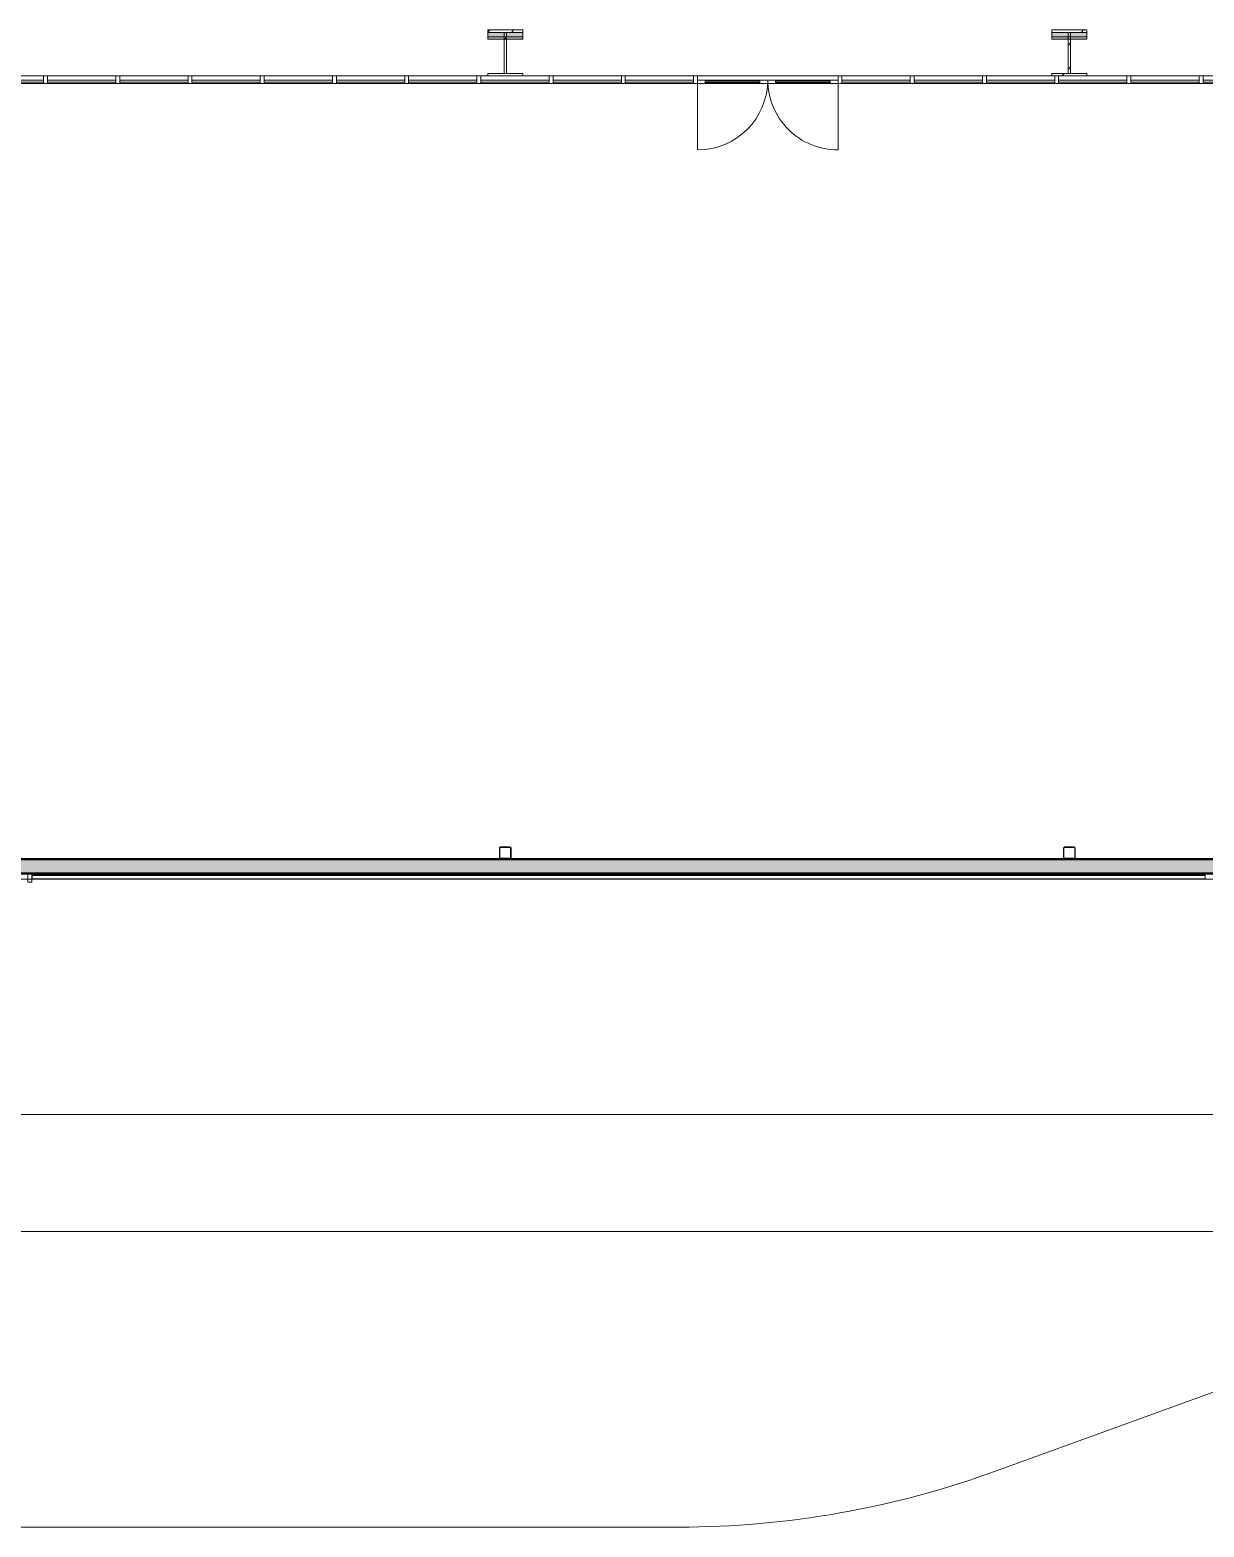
# Model space of a CAD drawing. Header units: inches. Extents: x 20541 to 27285, y -26063 to -19045.
# Drawn here: x 22842 to 23443, y -23103 to -22337 of the extents above; entities that cross this region are included whole.
import ezdxf

# ---------------------------------------------------------------- set-up
doc = ezdxf.new("R2010")
doc.units = ezdxf.units.IN
doc.header["$MEASUREMENT"] = 0
for name, color, linetype, lineweight in [('A-DOOR', 31, 'Continuous', 9), ('A-GLAZ-CURT', 52, 'Continuous', 9), ('A-GLAZ-CWMG', 51, 'Continuous', 9), ('A-WALL', 113, 'Continuous', 9), ('C-TOPO', 7, 'Continuous', 9), ('Conc', 7, 'Continuous', 9), ('EOP-PR', 4, 'Continuous', 9), ('S-BEAM', 12, 'Continuous', 9), ('S-COLS', 52, 'Continuous', 9)]:
    doc.layers.add(name, color=color, linetype=linetype, lineweight=lineweight)
pattern_1 = [(45, (0, 0), (-25.342707, 25.342707), []), (45, (0, 38.4), (-25.342707, 25.342707), [])]

# ---------------------------------------------------------------- blocks, each defined once
blk = doc.blocks.new('HSS-Hollow Structural Section-Column - HSS6X6X1_4-556719-Site Plan - Phase 1')
at = {"layer": 'S-COLS', "lineweight": 15}
for p, q in [((-3, 2.534), (-3, -2.534)), ((-2.767, -2.534), (-2.767, 2.534)), ((2.534, 3), (-2.534, 3)), ((-2.534, 2.767), (2.534, 2.767)), ((2.767, 2.534), (2.767, -2.534)), ((3, -2.534), (3, 2.534)), ((2.534, -2.767), (-2.534, -2.767)), ((-2.534, -3), (2.534, -3))]:
    blk.add_line(p, q, dxfattribs=at)
for centre, radius, start, end in [((-2.534, 2.534), 0.466, 90, 180), ((-2.534, 2.534), 0.233, 90, 180), ((2.534, 2.534), 0.466, 360, 90), ((2.534, 2.534), 0.233, 0, 90), ((-2.534, -2.534), 0.466, 180, 270), ((-2.534, -2.534), 0.233, 180, 270), ((2.534, -2.534), 0.466, 270, 360), ((2.534, -2.534), 0.233, 270, 360)]:
    blk.add_arc(centre, radius, start, end, dxfattribs=at)
blk = doc.blocks.new('HSS-Hollow Structural Section-Column - HSS6X6X1_4-V1-Site Plan - Phase 1')
at = {"layer": 'S-COLS'}
h = blk.add_hatch(dxfattribs=at)
h.set_pattern_fill('FP_2', color=256, style=0, pattern_type=2)
h.set_pattern_definition([(225, (23374.39, -22758.053), (25.342707, -25.342707), []), (225, (23374.39, -22796.453), (25.342707, -25.342707), [])])
edge = h.paths.add_edge_path(flags=0)
edge.add_line((2.534, 2.767), (-2.534, 2.767))
edge.add_arc((-2.534, 2.534), 0.233, 90, 180)
edge.add_line((-2.767, 2.534), (-2.767, -2.534))
edge.add_arc((-2.534, -2.534), 0.233, 180, 270)
edge.add_line((-2.534, -2.767), (2.534, -2.767))
edge.add_arc((2.534, -2.534), 0.233, 270, 360)
edge.add_line((2.767, -2.534), (2.767, 2.534))
edge.add_arc((2.534, 2.534), 0.233, 0, 90)
edge = h.paths.add_edge_path(flags=0)
edge.add_arc((2.534, 2.534), 0.466, 0, 90, ccw=False)
edge.add_line((3, 2.534), (3, -2.534))
edge.add_arc((2.534, -2.534), 0.466, 270, 360, ccw=False)
edge.add_line((2.534, -3), (-2.534, -3))
edge.add_arc((-2.534, -2.534), 0.466, 180, 270, ccw=False)
edge.add_line((-3, -2.534), (-3, 2.534))
edge.add_arc((-2.534, 2.534), 0.466, 90, 180, ccw=False)
edge.add_line((-2.534, 3), (2.534, 3))
at = {"layer": 'S-COLS', "lineweight": 15}
for p, q in [((-3, 2.534), (-3, -2.534)), ((-2.767, -2.534), (-2.767, 2.534)), ((2.534, 3), (-2.534, 3)), ((-2.534, 2.767), (2.534, 2.767)), ((2.767, 2.534), (2.767, -2.534)), ((3, -2.534), (3, 2.534)), ((2.534, -2.767), (-2.534, -2.767)), ((-2.534, -3), (2.534, -3))]:
    blk.add_line(p, q, dxfattribs=at)
for centre, radius, start, end in [((-2.534, 2.534), 0.466, 90, 180), ((-2.534, 2.534), 0.233, 90, 180), ((2.534, 2.534), 0.466, 360, 90), ((2.534, 2.534), 0.233, 0, 90), ((-2.534, -2.534), 0.466, 180, 270), ((-2.534, -2.534), 0.233, 180, 270), ((2.534, -2.534), 0.466, 270, 360), ((2.534, -2.534), 0.233, 270, 360)]:
    blk.add_arc(centre, radius, start, end, dxfattribs=at)
blk = doc.blocks.new('Girt_C - 8_D-730846-Site Plan - Phase 1')
at = {"layer": 'S-BEAM'}
for points in [[(24526.39, -22761.24), (22074.52, -22761.24), (22074.52, -22761.05), (24526.39, -22761.05)], [(24526.39, -22761.16), (22074.52, -22761.16), (22074.52, -22761.24), (24526.39, -22761.24)], [(24526.39, -22761.7), (22074.52, -22761.7), (22074.52, -22761.16), (24526.39, -22761.16)], [(24526.39, -22768.87), (22074.52, -22768.87), (22074.52, -22761.24), (24526.39, -22761.24)], [(24526.39, -22768.94), (22074.52, -22768.94), (22074.52, -22768.41), (24526.39, -22768.41)], [(24526.39, -22769.05), (22074.52, -22769.05), (22074.52, -22768.87), (24526.39, -22768.87)], [(24526.39, -22768.87), (22074.52, -22768.87), (22074.52, -22768.94), (24526.39, -22768.94)]]:
    blk.add_hatch(color=256, dxfattribs=at).paths.add_polyline_path(points, flags=0)
for p, q in [((24526.39, -22761.05), (22074.52, -22761.05)), ((22074.52, -22761.16), (24526.39, -22761.16)), ((22074.52, -22761.16), (24526.39, -22761.16)), ((22074.52, -22761.63), (24526.39, -22761.63)), ((22074.52, -22761.7), (24526.39, -22761.7)), ((22074.52, -22768.41), (24526.39, -22768.41)), ((22074.52, -22768.48), (24526.39, -22768.48)), ((22074.52, -22768.94), (24526.39, -22768.94)), ((22074.52, -22768.94), (24526.39, -22768.94)), ((22074.52, -22769.05), (24526.39, -22769.05))]:
    blk.add_line(p, q, dxfattribs=at)
blk = doc.blocks.new('System Panel - Glazed-674065-Site Plan - Phase 1')
at = {"layer": 'A-GLAZ-CURT'}
for p, q in [((17.5, 1.25), (-17.5, 1.25)), ((-17.5, 1.25), (-17.5, 0.25)), ((-17.5, 0.25), (-17.5, 1.25)), ((-17.5, 1.25), (-17.5, 1.25)), ((17.5, 1.25), (-17.5, 1.25)), ((-17.5, 0.25), (17.5, 0.25)), ((-17.5, 0.25), (17.5, 0.25)), ((-17.5, 0.25), (-17.5, 0.25)), ((17.5, 0.25), (17.5, 1.25)), ((17.5, 1.25), (17.5, 0.25)), ((17.5, 1.25), (17.5, 1.25)), ((17.5, 0.25), (17.5, 0.25))]:
    blk.add_line(p, q, dxfattribs=at)
blk = doc.blocks.new('Door_Single_Storefront - one-674067-Site Plan - Phase 1')
at = {"layer": 'A-DOOR'}
for p, q in [((-18, 36), (-18, 0)), ((-14, 2), (-18, 2)), ((-18, 2), (-18, 0.25)), ((-18, 2), (-18, 0.25)), ((18, 2), (-18, 2)), ((-18, 2), (-18, 2)), ((-18, 0.25), (-14, 0.25)), ((-18, 0.25), (-18, 0.25)), ((-18, 0.25), (18, 0.25)), ((-14, 0.25), (-14, 2)), ((-14, 2), (-14, 0.25)), ((-14, 2), (-14, 2)), ((-14, 2), (14, 2)), ((14, 1.5), (-14, 1.5)), ((-14, 1.5), (-14, 0.75)), ((-14, 1.5), (-14, 0.75)), ((14, 1.5), (-14, 1.5)), ((-14, 1.5), (-14, 1.5)), ((-14, 0.75), (14, 0.75)), ((-14, 0.75), (-14, 0.75)), ((-14, 0.75), (14, 0.75)), ((14, 0.25), (-14, 0.25)), ((-14, 0.25), (-14, 0.25)), ((18, 2), (14, 2)), ((14, 2), (14, 0.25)), ((14, 0.25), (14, 2)), ((14, 2), (14, 2)), ((14, 0.75), (14, 1.5)), ((14, 1.5), (14, 0.75)), ((14, 1.5), (14, 1.5)), ((14, 0.75), (14, 0.75)), ((14, 0.25), (18, 0.25)), ((14, 0.25), (14, 0.25)), ((18, 0.25), (18, 2)), ((18, 2), (18, 0.25)), ((18, 2), (18, 2)), ((18, 0.25), (18, 0.25))]:
    blk.add_line(p, q, dxfattribs=at)
blk.add_arc((-18, 0), 36, 360, 90, dxfattribs=at)
blk = doc.blocks.new('Door_Single_Storefront - one-674066-Site Plan - Phase 1')
at = {"layer": 'A-DOOR'}
for p, q in [((-18, -36), (-18, 0)), ((-18, -2), (-18, -0.25)), ((-18, -0.25), (-14, -0.25)), ((-18, -0.25), (18, -0.25)), ((-18, -0.25), (-18, -0.25)), ((-18, -2), (-18, -0.25)), ((-14, -2), (-18, -2)), ((-18, -2), (-18, -2)), ((18, -2), (-18, -2)), ((-14, -0.25), (-14, -2)), ((-14, -0.25), (-14, -0.25)), ((14, -0.25), (-14, -0.25)), ((-14, -2), (-14, -0.25)), ((-14, -1.5), (-14, -0.75)), ((-14, -0.75), (14, -0.75)), ((-14, -0.75), (14, -0.75)), ((-14, -0.75), (-14, -0.75)), ((-14, -1.5), (-14, -0.75)), ((14, -1.5), (-14, -1.5)), ((-14, -1.5), (-14, -1.5)), ((14, -1.5), (-14, -1.5)), ((-14, -2), (14, -2)), ((-14, -2), (-14, -2)), ((14, -2), (14, -0.25)), ((14, -0.25), (18, -0.25)), ((14, -0.25), (14, -0.25)), ((14, -0.25), (14, -2)), ((14, -0.75), (14, -1.5)), ((14, -0.75), (14, -0.75)), ((14, -1.5), (14, -0.75)), ((14, -1.5), (14, -1.5)), ((18, -2), (14, -2)), ((14, -2), (14, -2)), ((18, -0.25), (18, -2)), ((18, -0.25), (18, -0.25)), ((18, -2), (18, -0.25)), ((18, -2), (18, -2))]:
    blk.add_line(p, q, dxfattribs=at)
blk.add_arc((-18, 0), 36, 270, 0, dxfattribs=at)
blk = doc.blocks.new('System Panel - Glazed-734514-Site Plan - Phase 1')
at = {"layer": 'A-GLAZ-CURT'}
for p, q in [((17.5, 1.25), (-17.5, 1.25)), ((-17.5, 1.25), (-17.5, 0.25)), ((-17.5, 0.25), (-17.5, 1.25)), ((-17.5, 1.25), (-17.5, 1.25)), ((17.5, 1.25), (-17.5, 1.25)), ((-17.5, 0.25), (17.5, 0.25)), ((-17.5, 0.25), (17.5, 0.25)), ((-17.5, 0.25), (-17.5, 0.25)), ((17.5, 0.25), (17.5, 1.25)), ((17.5, 1.25), (17.5, 0.25)), ((17.5, 1.25), (17.5, 1.25)), ((17.5, 0.25), (17.5, 0.25))]:
    blk.add_line(p, q, dxfattribs=at)
blk = doc.blocks.new('Rectangular Mullion - Rectangular Mullion 1-674074-Site Plan - Phase 1')
at = {"layer": 'A-GLAZ-CWMG'}
for p, q in [((24588.89, -22360.05), (24551.89, -22360.05)), ((24551.89, -22360.05), (24588.89, -22360.05)), ((24551.89, -22364.05), (24588.89, -22364.05)), ((24551.89, -22364.05), (24588.89, -22364.05))]:
    blk.add_line(p, q, dxfattribs=at)
blk = doc.blocks.new('Rectangular Mullion - Rectangular Mullion 1-674075-Site Plan - Phase 1')
at = {"layer": 'A-GLAZ-CWMG'}
for p, q in [((24440.89, -22360.05), (24403.89, -22360.05)), ((24403.89, -22360.05), (24440.89, -22360.05)), ((24403.89, -22364.05), (24440.89, -22364.05)), ((24403.89, -22364.05), (24440.89, -22364.05))]:
    blk.add_line(p, q, dxfattribs=at)
blk = doc.blocks.new('Rectangular Mullion - Rectangular Mullion 1-674076-Site Plan - Phase 1')
at = {"layer": 'A-GLAZ-CWMG'}
for p, q in [((24403.89, -22360.05), (24366.89, -22360.05)), ((24366.89, -22360.05), (24403.89, -22360.05)), ((24366.89, -22364.05), (24403.89, -22364.05)), ((24366.89, -22364.05), (24403.89, -22364.05))]:
    blk.add_line(p, q, dxfattribs=at)
blk = doc.blocks.new('Rectangular Mullion - Rectangular Mullion 1-674079-Site Plan - Phase 1')
at = {"layer": 'A-GLAZ-CWMG', "lineweight": 13}
for p, q in [((-1, 2), (1, 2)), ((-1, -2), (-1, 2)), ((1, 2), (1, -2)), ((1, -2), (-1, -2))]:
    blk.add_line(p, q, dxfattribs=at)
at = {"layer": 'A-GLAZ-CWMG'}
for p, q in [((-1, 2), (-1, 2)), ((1, 2), (1, 2)), ((-1, -2), (-1, -2)), ((1, -2), (1, -2))]:
    blk.add_line(p, q, dxfattribs=at)
blk = doc.blocks.new('Rectangular Mullion - Rectangular Mullion 1-601744-Site Plan - Phase 1')
at = {"layer": 'A-GLAZ-CWMG'}
for p, q in [((22061.39, -22772.05), (22061.39, -22773.05)), ((22061.39, -22772.05), (22061.39, -22773.05)), ((22065.39, -22773.05), (22061.39, -22773.05)), ((22061.39, -22773.05), (22061.39, -22773.05)), ((22061.39, -22773.05), (22065.39, -22773.05)), ((22065.39, -22773.05), (22065.39, -22772.05)), ((22065.39, -22772.05), (22065.39, -22773.05)), ((22065.39, -22773.05), (22065.39, -22773.05))]:
    blk.add_line(p, q, dxfattribs=at)
blk = doc.blocks.new('Rectangular Mullion - Rectangular Mullion 1-592303-Site Plan - Phase 1')
at = {"layer": 'A-GLAZ-CWMG', "lineweight": 13}
for p, q in [((-1, 2), (1, 2)), ((-1, -2), (-1, 2)), ((1, 2), (1, -2)), ((1, -2), (-1, -2))]:
    blk.add_line(p, q, dxfattribs=at)
at = {"layer": 'A-GLAZ-CWMG'}
for p, q in [((-1, 2), (-1, 2)), ((1, 2), (1, 2)), ((-1, -2), (-1, -2)), ((1, -2), (1, -2))]:
    blk.add_line(p, q, dxfattribs=at)
blk = doc.blocks.new('Basic Wall _ arcoPlus - 547 - ___-688720-Site Plan - Phase 1')
at = {"layer": 'A-WALL'}
for p, q in [((22842.89, -22769.4), (22842.89, -22771.53)), ((22842.89, -22769.76), (22842.89, -22769.4)), ((22842.89, -22769.4), (22842.89, -22769.4)), ((23443.89, -22769.4), (22842.89, -22769.4)), ((22842.89, -22769.4), (23443.89, -22769.4)), ((22842.89, -22769.77), (22842.89, -22769.46)), ((22842.89, -22769.46), (22842.89, -22769.46)), ((22842.89, -22769.46), (22842.89, -22769.69)), ((22842.89, -22769.46), (23443.89, -22769.46)), ((22842.89, -22769.46), (23443.89, -22769.46)), ((23443.89, -22769.4), (23443.89, -22769.4)), ((23443.89, -22769.4), (23443.89, -22769.76)), ((23443.89, -22771.53), (23443.89, -22769.4)), ((23443.89, -22769.69), (23443.89, -22769.46)), ((23443.89, -22769.46), (23443.89, -22769.46)), ((23443.89, -22769.46), (23443.89, -22769.77)), ((22842.89, -22769.69), (22842.89, -22769.69)), ((22842.89, -22769.69), (22842.89, -22769.76)), ((22842.89, -22769.69), (23443.89, -22769.69)), ((22842.89, -22769.69), (23443.89, -22769.69)), ((22842.89, -22769.76), (22842.89, -22769.76)), ((22842.89, -22769.76), (23443.89, -22769.76)), ((22842.89, -22769.76), (23443.89, -22769.76)), ((22842.89, -22771.34), (22842.89, -22769.77)), ((22842.89, -22771.47), (22842.89, -22771.34)), ((22842.89, -22771.53), (22842.89, -22771.4)), ((22842.89, -22771.4), (22842.89, -22771.4)), ((22842.89, -22771.4), (22842.89, -22771.47)), ((22842.89, -22771.4), (23443.89, -22771.4)), ((22842.89, -22771.4), (23443.89, -22771.4)), ((22842.89, -22771.47), (22842.89, -22771.47)), ((22842.89, -22771.47), (23443.89, -22771.47)), ((22842.89, -22771.47), (23443.89, -22771.47)), ((22842.89, -22771.53), (22842.89, -22771.53)), ((22842.89, -22771.53), (23443.89, -22771.53)), ((22842.89, -22771.53), (23443.89, -22771.53)), ((23443.89, -22769.76), (23443.89, -22769.69)), ((23443.89, -22769.69), (23443.89, -22769.69)), ((23443.89, -22769.76), (23443.89, -22769.76)), ((23443.89, -22769.77), (23443.89, -22771.34)), ((23443.89, -22771.34), (23443.89, -22771.47)), ((23443.89, -22771.47), (23443.89, -22771.4)), ((23443.89, -22771.4), (23443.89, -22771.4)), ((23443.89, -22771.4), (23443.89, -22771.53)), ((23443.89, -22771.47), (23443.89, -22771.47)), ((23443.89, -22771.53), (23443.89, -22771.53))]:
    blk.add_line(p, q, dxfattribs=at)
blk = doc.blocks.new('Rectangular Mullion - Rectangular Mullion 1-594432-Site Plan - Phase 1')
at = {"layer": 'A-GLAZ-CWMG', "lineweight": 13}
for p, q in [((0, 2), (-2, 2)), ((-2, 2), (-2, -2)), ((0, -2), (0, 2)), ((-2, -2), (0, -2))]:
    blk.add_line(p, q, dxfattribs=at)
at = {"layer": 'A-GLAZ-CWMG'}
for p, q in [((-2, 2), (-2, 2)), ((0, 2), (0, 2)), ((-2, -2), (-2, -2)), ((0, -2), (0, -2))]:
    blk.add_line(p, q, dxfattribs=at)

msp = doc.modelspace()

# ---------------------------------------------------------------- hatches: boundary and pattern name
at = {"layer": 'S-COLS'}
h = msp.add_hatch(dxfattribs=at)
h.set_pattern_fill('FP_1', color=256, style=0, pattern_type=2)
h.set_pattern_definition(pattern_1)
h.paths.add_polyline_path([(23094.39, -22337.8), (23076.39, -22337.8), (23076.39, -22336.55), (23094.39, -22336.55)], flags=0)
for points in [[(23094.39, -22341.31), (23076.39, -22341.31), (23076.39, -22337.8), (23094.39, -22337.8)], [(23383.39, -22341.31), (23365.39, -22341.31), (23365.39, -22337.8), (23383.39, -22337.8)]]:
    msp.add_hatch(color=256, dxfattribs=at).paths.add_polyline_path(points, flags=0)
h = msp.add_hatch(dxfattribs=at)
h.set_pattern_fill('FP_1', color=256, style=0, pattern_type=2)
h.set_pattern_definition(pattern_1)
h.paths.add_polyline_path([(23086.02, -22358.8), (23084.77, -22358.8), (23084.77, -22337.8), (23086.02, -22337.8)], flags=0)
h = msp.add_hatch(dxfattribs=at)
h.set_pattern_fill('FP_1', color=256, style=0, pattern_type=2)
h.set_pattern_definition(pattern_1)
h.paths.add_polyline_path([(23383.39, -22337.8), (23365.39, -22337.8), (23365.39, -22336.55), (23383.39, -22336.55)], flags=0)
h = msp.add_hatch(dxfattribs=at)
h.set_pattern_fill('FP_1', color=256, style=0, pattern_type=2)
h.set_pattern_definition(pattern_1)
h.paths.add_polyline_path([(23375.02, -22358.8), (23373.77, -22358.8), (23373.77, -22337.8), (23375.02, -22337.8)], flags=0)
h = msp.add_hatch(dxfattribs=at)
h.set_pattern_fill('FP_1', color=256, style=0, pattern_type=2)
h.set_pattern_definition(pattern_1)
h.paths.add_polyline_path([(23365.39, -22358.8), (23383.39, -22358.8), (23383.39, -22360.05), (23365.39, -22360.05)], flags=0)

# ---------------------------------------------------------------- linework, layer by layer
at = {"layer": 'A-WALL', "lineweight": 25}
for p, q in [((23443.89, -22769.77), (22842.89, -22769.77)), ((22842.89, -22769.77), (22842.89, -22771.34)), ((22842.89, -22771.34), (23443.89, -22771.34))]:
    msp.add_line(p, q, dxfattribs=at)
at = {"layer": 'C-TOPO'}
msp.add_line((22062.85, -22771.59), (23481.19, -22771.59), dxfattribs=at)
at = {"layer": 'Conc'}
for p, q in [((22129.89, -22892.07), (24077.64, -22892.07)), ((26277.87, -22952.07), (21906.11, -22952.07))]:
    msp.add_line(p, q, dxfattribs=at)
at = {"layer": 'EOP-PR'}
for p, q in [((23336.56, -23074.87), (23609.92, -22975.38)), ((21870.11, -23103.46), (23174.44, -23103.46))]:
    msp.add_line(p, q, dxfattribs=at)
msp.add_arc((23174.44, -22629.46), 474, 270, 290, dxfattribs=at)
at = {"layer": 'S-COLS', "lineweight": 15}
for p, q in [((23094.39, -22336.55), (23076.39, -22336.55)), ((23076.39, -22336.55), (23076.39, -22337.8)), ((23076.39, -22337.8), (23094.39, -22337.8)), ((23086.02, -22337.8), (23084.77, -22337.8)), ((23084.77, -22337.8), (23084.77, -22358.8)), ((23086.02, -22358.8), (23086.02, -22337.8)), ((23094.39, -22337.8), (23094.39, -22336.55)), ((23383.39, -22336.55), (23365.39, -22336.55)), ((23365.39, -22336.55), (23365.39, -22337.8)), ((23365.39, -22337.8), (23383.39, -22337.8)), ((23375.02, -22337.8), (23373.77, -22337.8)), ((23373.77, -22337.8), (23373.77, -22358.8)), ((23375.02, -22358.8), (23375.02, -22337.8)), ((23383.39, -22337.8), (23383.39, -22336.55)), ((23076.39, -22358.8), (23076.39, -22360.05)), ((23094.39, -22358.8), (23076.39, -22358.8)), ((23076.39, -22360.05), (23094.39, -22360.05)), ((23084.77, -22358.8), (23086.02, -22358.8)), ((23094.39, -22360.05), (23094.39, -22358.8)), ((23365.39, -22358.8), (23365.39, -22360.05)), ((23383.39, -22358.8), (23365.39, -22358.8)), ((23365.39, -22360.05), (23383.39, -22360.05)), ((23373.77, -22358.8), (23375.02, -22358.8)), ((23383.39, -22360.05), (23383.39, -22358.8))]:
    msp.add_line(p, q, dxfattribs=at)
at = {"layer": 'S-COLS'}
for p, q in [((23076.39, -22337.8), (23076.39, -22341.31)), ((23076.39, -22340.05), (23094.39, -22340.05)), ((23094.39, -22337.8), (23094.39, -22341.31)), ((23365.39, -22337.8), (23365.39, -22341.31)), ((23365.39, -22340.05), (23383.39, -22340.05)), ((23383.39, -22337.8), (23383.39, -22341.31)), ((23094.39, -22341.31), (23076.39, -22341.31)), ((23084.77, -22341.31), (23086.02, -22341.31)), ((23383.39, -22341.31), (23365.39, -22341.31)), ((23373.77, -22341.31), (23375.02, -22341.31))]:
    msp.add_line(p, q, dxfattribs=at)

# ---------------------------------------------------------------- block references
at = {"layer": 'A-DOOR'}
msp.add_blockref('Door_Single_Storefront - one-674066-Site Plan - Phase 1', (23201.89, -22362.05), dxfattribs=at)
at = {"layer": 'A-DOOR', "rotation": 180}
msp.add_blockref('Door_Single_Storefront - one-674067-Site Plan - Phase 1', (23237.89, -22362.05), dxfattribs=at)
at = {"layer": 'A-GLAZ-CURT', "rotation": 180}
for name, p in [('System Panel - Glazed-674065-Site Plan - Phase 1', (22831.39, -22362.05)), ('System Panel - Glazed-674065-Site Plan - Phase 1', (22868.39, -22362.05)), ('System Panel - Glazed-674065-Site Plan - Phase 1', (22905.39, -22362.05)), ('System Panel - Glazed-674065-Site Plan - Phase 1', (22942.39, -22362.05)), ('System Panel - Glazed-674065-Site Plan - Phase 1', (22979.39, -22362.05)), ('System Panel - Glazed-734514-Site Plan - Phase 1', (23016.39, -22362.05)), ('System Panel - Glazed-734514-Site Plan - Phase 1', (23053.39, -22362.05)), ('System Panel - Glazed-674065-Site Plan - Phase 1', (23090.39, -22362.05)), ('System Panel - Glazed-674065-Site Plan - Phase 1', (23127.39, -22362.05)), ('System Panel - Glazed-674065-Site Plan - Phase 1', (23164.39, -22362.05)), ('System Panel - Glazed-674065-Site Plan - Phase 1', (23275.39, -22362.05)), ('System Panel - Glazed-674065-Site Plan - Phase 1', (23312.39, -22362.05)), ('System Panel - Glazed-674065-Site Plan - Phase 1', (23349.39, -22362.05)), ('System Panel - Glazed-674065-Site Plan - Phase 1', (23386.39, -22362.05)), ('System Panel - Glazed-674065-Site Plan - Phase 1', (23423.39, -22362.05)), ('System Panel - Glazed-674065-Site Plan - Phase 1', (23460.39, -22362.05))]:
    msp.add_blockref(name, p, dxfattribs=at)
at = {"layer": 'A-GLAZ-CWMG'}
for name, p in [('Rectangular Mullion - Rectangular Mullion 1-674074-Site Plan - Phase 1', (-1739, 0)), ('Rectangular Mullion - Rectangular Mullion 1-674074-Site Plan - Phase 1', (-1702, 0)), ('Rectangular Mullion - Rectangular Mullion 1-674074-Site Plan - Phase 1', (-1665, 0)), ('Rectangular Mullion - Rectangular Mullion 1-674074-Site Plan - Phase 1', (-1628, 0)), ('Rectangular Mullion - Rectangular Mullion 1-674074-Site Plan - Phase 1', (-1591, 0)), ('Rectangular Mullion - Rectangular Mullion 1-674074-Site Plan - Phase 1', (-1554, 0)), ('Rectangular Mullion - Rectangular Mullion 1-674074-Site Plan - Phase 1', (-1517, 0)), ('Rectangular Mullion - Rectangular Mullion 1-674074-Site Plan - Phase 1', (-1480, 0)), ('Rectangular Mullion - Rectangular Mullion 1-674074-Site Plan - Phase 1', (-1443, 0)), ('Rectangular Mullion - Rectangular Mullion 1-674074-Site Plan - Phase 1', (-1406, 0)), ('Rectangular Mullion - Rectangular Mullion 1-674076-Site Plan - Phase 1', (-1184, 0)), ('Rectangular Mullion - Rectangular Mullion 1-674075-Site Plan - Phase 1', (-1184, 0)), ('Rectangular Mullion - Rectangular Mullion 1-674074-Site Plan - Phase 1', (-1295, 0)), ('Rectangular Mullion - Rectangular Mullion 1-674074-Site Plan - Phase 1', (-1258, 0)), ('Rectangular Mullion - Rectangular Mullion 1-674074-Site Plan - Phase 1', (-1221, 0)), ('Rectangular Mullion - Rectangular Mullion 1-674074-Site Plan - Phase 1', (-1184, 0)), ('Rectangular Mullion - Rectangular Mullion 1-674074-Site Plan - Phase 1', (-1147, 0)), ('Rectangular Mullion - Rectangular Mullion 1-674074-Site Plan - Phase 1', (-1110, 0)), ('Rectangular Mullion - Rectangular Mullion 1-594432-Site Plan - Phase 1', (22842.89, -22771.05))]:
    msp.add_blockref(name, p, dxfattribs=at)
at = {"layer": 'A-GLAZ-CWMG', "extrusion": (0, 0, -1)}
for name, p in [('Rectangular Mullion - Rectangular Mullion 1-674079-Site Plan - Phase 1', (-22849.89, -22362.05)), ('Rectangular Mullion - Rectangular Mullion 1-674079-Site Plan - Phase 1', (-22886.89, -22362.05)), ('Rectangular Mullion - Rectangular Mullion 1-674079-Site Plan - Phase 1', (-22923.89, -22362.05)), ('Rectangular Mullion - Rectangular Mullion 1-674079-Site Plan - Phase 1', (-22960.89, -22362.05)), ('Rectangular Mullion - Rectangular Mullion 1-674079-Site Plan - Phase 1', (-22997.89, -22362.05)), ('Rectangular Mullion - Rectangular Mullion 1-674079-Site Plan - Phase 1', (-23034.89, -22362.05)), ('Rectangular Mullion - Rectangular Mullion 1-674079-Site Plan - Phase 1', (-23071.89, -22362.05)), ('Rectangular Mullion - Rectangular Mullion 1-674079-Site Plan - Phase 1', (-23108.89, -22362.05)), ('Rectangular Mullion - Rectangular Mullion 1-674079-Site Plan - Phase 1', (-23145.89, -22362.05)), ('Rectangular Mullion - Rectangular Mullion 1-674079-Site Plan - Phase 1', (-23182.89, -22362.05)), ('Rectangular Mullion - Rectangular Mullion 1-674079-Site Plan - Phase 1', (-23256.89, -22362.05)), ('Rectangular Mullion - Rectangular Mullion 1-674079-Site Plan - Phase 1', (-23293.89, -22362.05)), ('Rectangular Mullion - Rectangular Mullion 1-674079-Site Plan - Phase 1', (-23330.89, -22362.05)), ('Rectangular Mullion - Rectangular Mullion 1-674079-Site Plan - Phase 1', (-23367.89, -22362.05)), ('Rectangular Mullion - Rectangular Mullion 1-674079-Site Plan - Phase 1', (-23404.89, -22362.05)), ('Rectangular Mullion - Rectangular Mullion 1-674079-Site Plan - Phase 1', (-23441.89, -22362.05)), ('Rectangular Mullion - Rectangular Mullion 1-592303-Site Plan - Phase 1', (-22841.89, -22771.05))]:
    msp.add_blockref(name, p, dxfattribs=at)
at = {"layer": 'A-GLAZ-CWMG', "rotation": 90}
msp.add_blockref('Rectangular Mullion - Rectangular Mullion 1-601744-Site Plan - Phase 1', (69.84, -44834.44), dxfattribs=at)
at = {"layer": 'A-WALL'}
msp.add_blockref('Basic Wall _ arcoPlus - 547 - ___-688720-Site Plan - Phase 1', (0, 0), dxfattribs=at)
at = {"layer": 'S-BEAM'}
msp.add_blockref('Girt_C - 8_D-730846-Site Plan - Phase 1', (0, 0), dxfattribs=at)
at = {"layer": 'S-COLS', "rotation": 180}
for name, p in [('HSS-Hollow Structural Section-Column - HSS6X6X1_4-556719-Site Plan - Phase 1', (23085.39, -22758.05)), ('HSS-Hollow Structural Section-Column - HSS6X6X1_4-V1-Site Plan - Phase 1', (23374.39, -22758.05))]:
    msp.add_blockref(name, p, dxfattribs=at)

doc.saveas('drawing.dxf')
